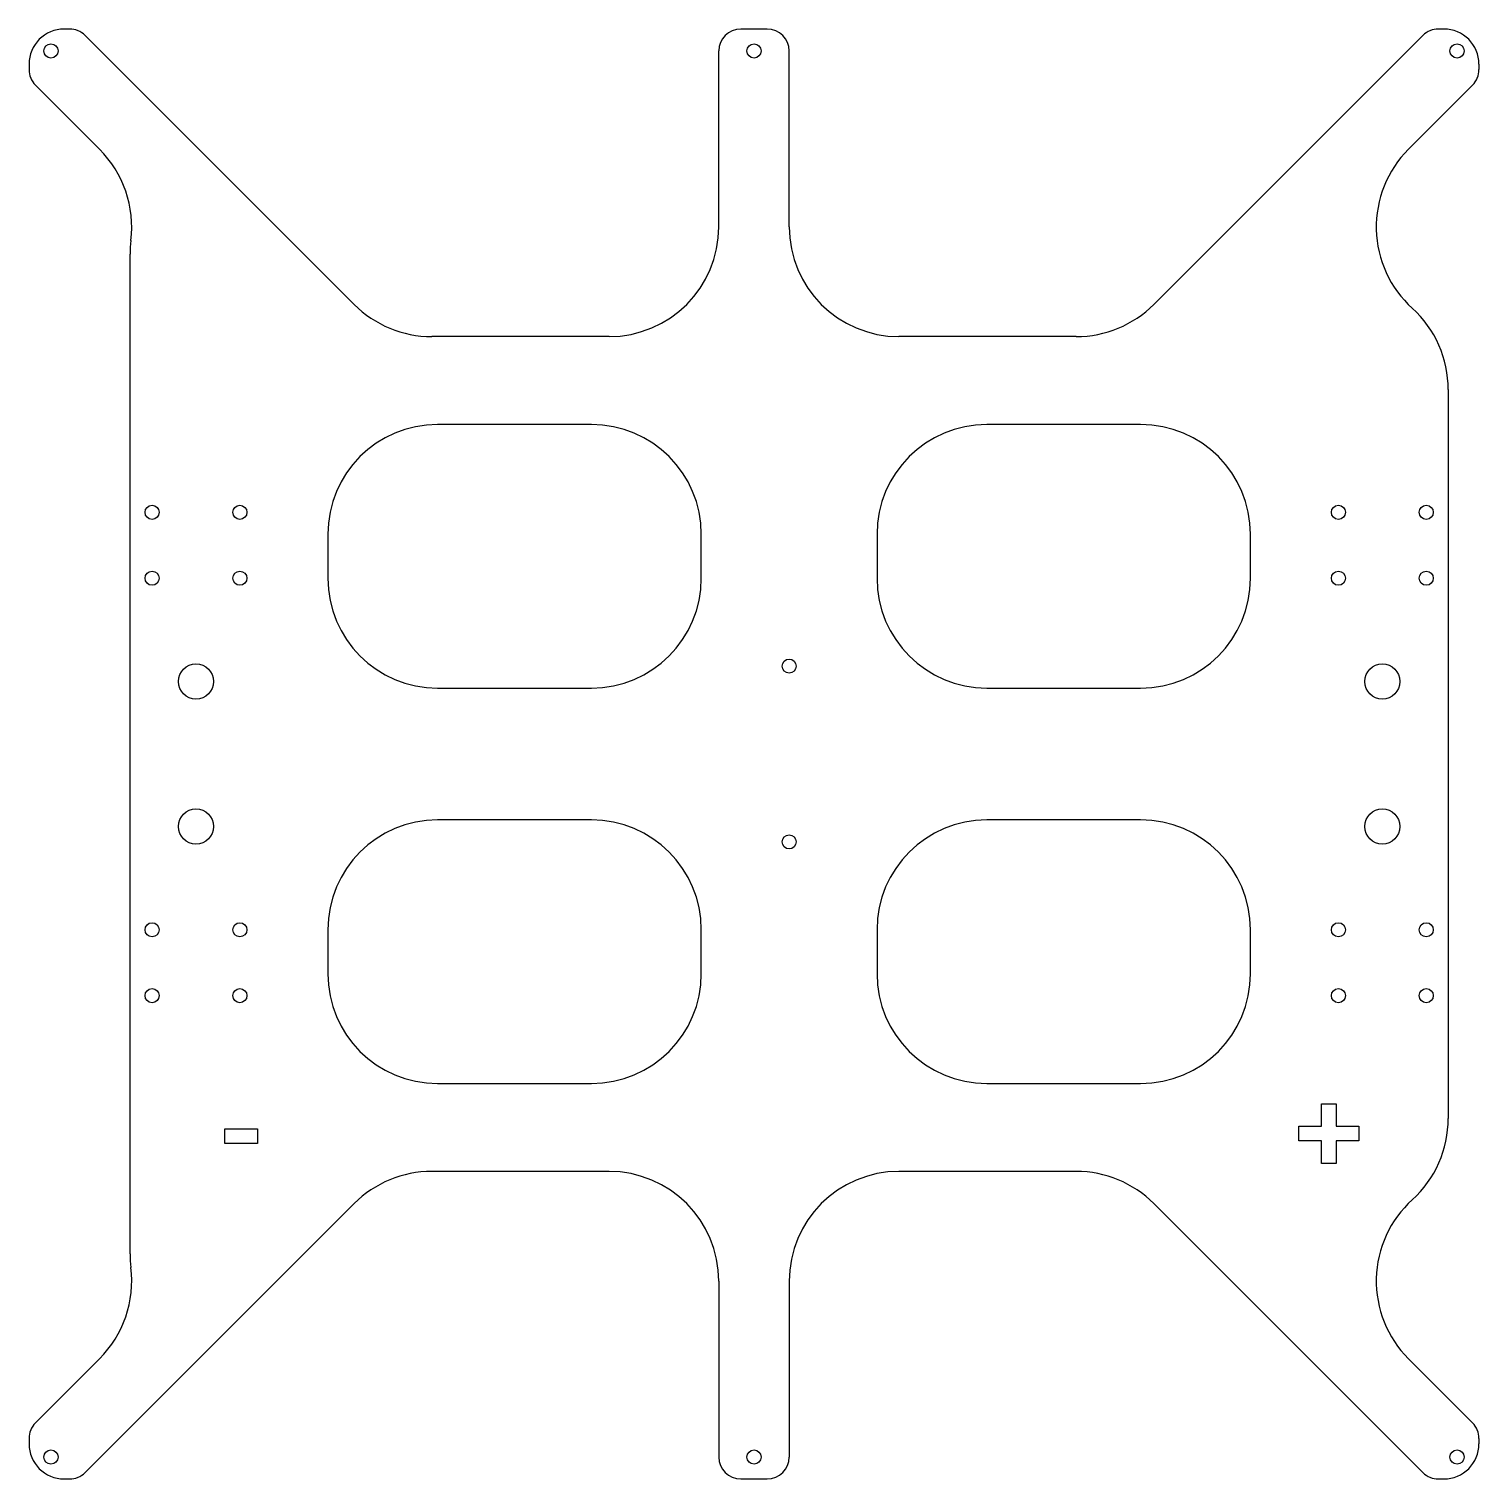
# Model space of a CAD drawing. Header units: millimetres. Extents: x -8 to 322, y 0 to 330.
import ezdxf

# ---------------------------------------------------------------- set-up
doc = ezdxf.new("R2010")
doc.units = ezdxf.units.MM

msp = doc.modelspace()

# ---------------------------------------------------------------- linework, layer by layer
at = {"color": 7, "linetype": 'Continuous', "lineweight": 25}
for p, q in [((1.24, 330), (0, 330)), ((65.99, 267.32), (4.78, 328.54)), ((160, 330), (154, 330)), ((248.01, 267.32), (309.22, 328.54)), ((314, 330), (312.76, 330)), ((149, 285), (149, 325)), ((165, 285), (165, 325)), ((-8, 322), (-8, 320.76)), ((322, 322), (322, 320.76)), ((8.06, 302.63), (-6.54, 317.22)), ((305.94, 302.63), (320.54, 317.22)), ((15, 51.23), (15, 278.77)), ((124, 260), (83.67, 260)), ((230.33, 260), (190, 260)), ((315, 247.94), (315, 82.06)), ((120, 240), (85, 240)), ((245, 240), (210, 240)), ((60, 215), (60, 205)), ((145, 205), (145, 215)), ((185, 215), (185, 205)), ((270, 205), (270, 215)), ((85, 180), (120, 180)), ((210, 180), (245, 180)), ((120, 150), (85, 150)), ((245, 150), (210, 150)), ((60, 125), (60, 115)), ((145, 115), (145, 125)), ((185, 125), (185, 115)), ((270, 115), (270, 125)), ((85, 90), (120, 90)), ((210, 90), (245, 90)), ((286.15, 85.41), (289.49, 85.41)), ((286.15, 80.28), (286.15, 85.41)), ((289.49, 85.41), (289.49, 80.28)), ((36.54, 79.72), (43.97, 79.72)), ((36.54, 76.38), (36.54, 79.72)), ((43.97, 79.72), (43.97, 76.38)), ((281.03, 80.28), (286.15, 80.28)), ((281.03, 76.95), (281.03, 80.28)), ((289.49, 80.28), (294.62, 80.28)), ((294.62, 80.28), (294.62, 76.95)), ((43.97, 76.38), (36.54, 76.38)), ((286.15, 76.95), (281.03, 76.95)), ((286.15, 71.82), (286.15, 76.95)), ((289.49, 76.95), (289.49, 71.82)), ((294.62, 76.95), (289.49, 76.95)), ((124, 70), (83.67, 70)), ((230.33, 70), (190, 70)), ((289.49, 71.82), (286.15, 71.82)), ((65.99, 62.68), (4.78, 1.46)), ((248.01, 62.68), (309.22, 1.46)), ((149, 45), (149, 5)), ((165, 45), (165, 5)), ((8.06, 27.37), (-6.54, 12.78)), ((305.94, 27.37), (320.54, 12.78)), ((-8, 9.24), (-8, 8)), ((322, 9.24), (322, 8)), ((0, 0), (1.24, 0)), ((154, 0), (160, 0)), ((312.76, 0), (314, 0))]:
    msp.add_line(p, q, dxfattribs=at)
for centre, radius in [((-3, 325), 1.6), ((157, 325), 1.6), ((317, 325), 1.6), ((20, 220), 1.6), ((40, 220), 1.6), ((290, 220), 1.6), ((310, 220), 1.6), ((20, 205), 1.6), ((40, 205), 1.6), ((290, 205), 1.6), ((310, 205), 1.6), ((30, 181.5), 4), ((165, 185), 1.6), ((300, 181.5), 4), ((30, 148.5), 4), ((300, 148.5), 4), ((165, 145), 1.6), ((20, 125), 1.6), ((40, 125), 1.6), ((290, 125), 1.6), ((310, 125), 1.6), ((20, 110), 1.6), ((40, 110), 1.6), ((290, 110), 1.6), ((310, 110), 1.6), ((-3, 5), 1.6), ((157, 5), 1.6), ((317, 5), 1.6)]:
    msp.add_circle(centre, radius, dxfattribs=at)
for centre, radius, start, end in [((0, 322), 8, 90, 180), ((1.24, 325), 5, 45, 90), ((154, 325), 5, 90, 180), ((160, 325), 5, 0, 90), ((312.76, 325), 5, 90, 135), ((314, 322), 8, 0, 90), ((-3, 320.76), 5, 180, 225), ((317, 320.76), 5, 315, 360), ((-9.62, 284.95), 25, 352.9011, 45), ((323.62, 284.95), 25, 135, 227.7525), ((124, 285), 25, 270, 0), ((190, 285), 25, 180, 270), ((40, 278.77), 25, 172.9011, 180), ((83.67, 285), 25, 225, 270), ((230.33, 285), 25, 270, 315), ((290, 247.94), 25, 0, 47.7525), ((85, 215), 25, 90, 180), ((120, 215), 25, 0, 90), ((210, 215), 25, 90, 180), ((245, 215), 25, 0, 90), ((85, 205), 25, 180, 270), ((120, 205), 25, 270, 0), ((210, 205), 25, 180, 270), ((245, 205), 25, 270, 0), ((85, 125), 25, 90, 180), ((120, 125), 25, 0, 90), ((210, 125), 25, 90, 180), ((245, 125), 25, 0, 90), ((85, 115), 25, 180, 270), ((120, 115), 25, 270, 0), ((210, 115), 25, 180, 270), ((245, 115), 25, 270, 0), ((290, 82.06), 25, 312.2475, 0), ((83.67, 45), 25, 90, 135), ((124, 45), 25, 0, 90), ((190, 45), 25, 90, 180), ((230.33, 45), 25, 45, 90), ((323.62, 45.05), 25, 132.2475, 225), ((40, 51.23), 25, 180, 187.0989), ((-9.62, 45.05), 25, 315, 7.0989), ((-3, 9.24), 5, 135, 180), ((317, 9.24), 5, 0, 45), ((0, 8), 8, 180, 270), ((314, 8), 8, 270, 0), ((154, 5), 5, 180, 270), ((160, 5), 5, 270, 0), ((1.24, 5), 5, 270, 315), ((312.76, 5), 5, 225, 270)]:
    msp.add_arc(centre, radius, start, end, dxfattribs=at)

doc.saveas('drawing.dxf')
